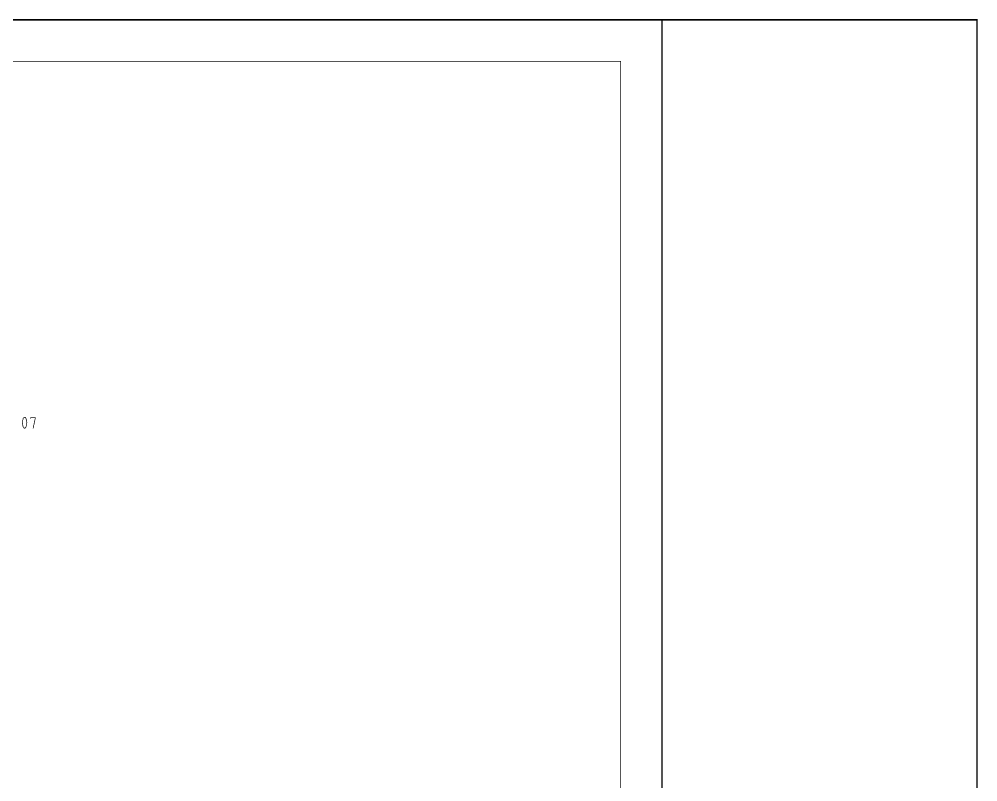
# Model space of a CAD drawing. Extents: x -4.5 to 11.4, y -10.7 to 0.4.
# Drawn here: x 4.48 to 11.42, y -5.16 to 0.37 of the extents above; entities that cross this region are included whole.
import ezdxf

# ---------------------------------------------------------------- set-up
doc = ezdxf.new("R2010")
doc.units = 0
doc.header["$MEASUREMENT"] = 0

msp = doc.modelspace()

# ---------------------------------------------------------------- linework, layer by layer
at = {"color": 0}
for points, const_width in [([(11.4161, 0.362793), (-4.465507, 0.362793), (-4.465507, -10.67885), (11.4161, -10.67885), (11.4161, 0.362793)], 0.01), ([(8.834453, 0.062793), (-4.165507, 0.062793), (-4.165507, -10.38051), (8.834453, -10.355553), (8.834453, 0.062793)], 0.005)]:
    msp.add_lwpolyline(points, close=True, dxfattribs=dict(at, const_width=const_width))
for points, const_width in [([(9.134473, -10.67885), (9.134473, 0.362793)], 0.01), ([(4.511423, -2.521997), (4.508543, -2.527317), (4.502793, -2.556347), (4.508543, -2.585377), (4.511423, -2.590737)], 0.005), ([(4.529003, -2.521567), (4.528463, -2.520867), (4.522273, -2.517167), (4.520273, -2.517167), (4.518103, -2.517167), (4.512073, -2.520867), (4.511583, -2.521567)], 0.005), ([(4.527473, -2.590737), (4.530353, -2.585377), (4.536113, -2.556347), (4.530353, -2.527317), (4.527473, -2.521997)], 0.005), ([(4.581143, -2.597197), (4.597793, -2.518867), (4.564433, -2.518867), (4.564433, -2.527207)], 0.005), ([(4.511583, -2.591127), (4.512073, -2.591777), (4.518203, -2.595517), (4.520273, -2.595517), (4.522433, -2.595517), (4.528463, -2.591777), (4.529003, -2.591127)], 0.005)]:
    msp.add_lwpolyline(points, dxfattribs=dict(at, const_width=const_width))

doc.saveas('drawing.dxf')
